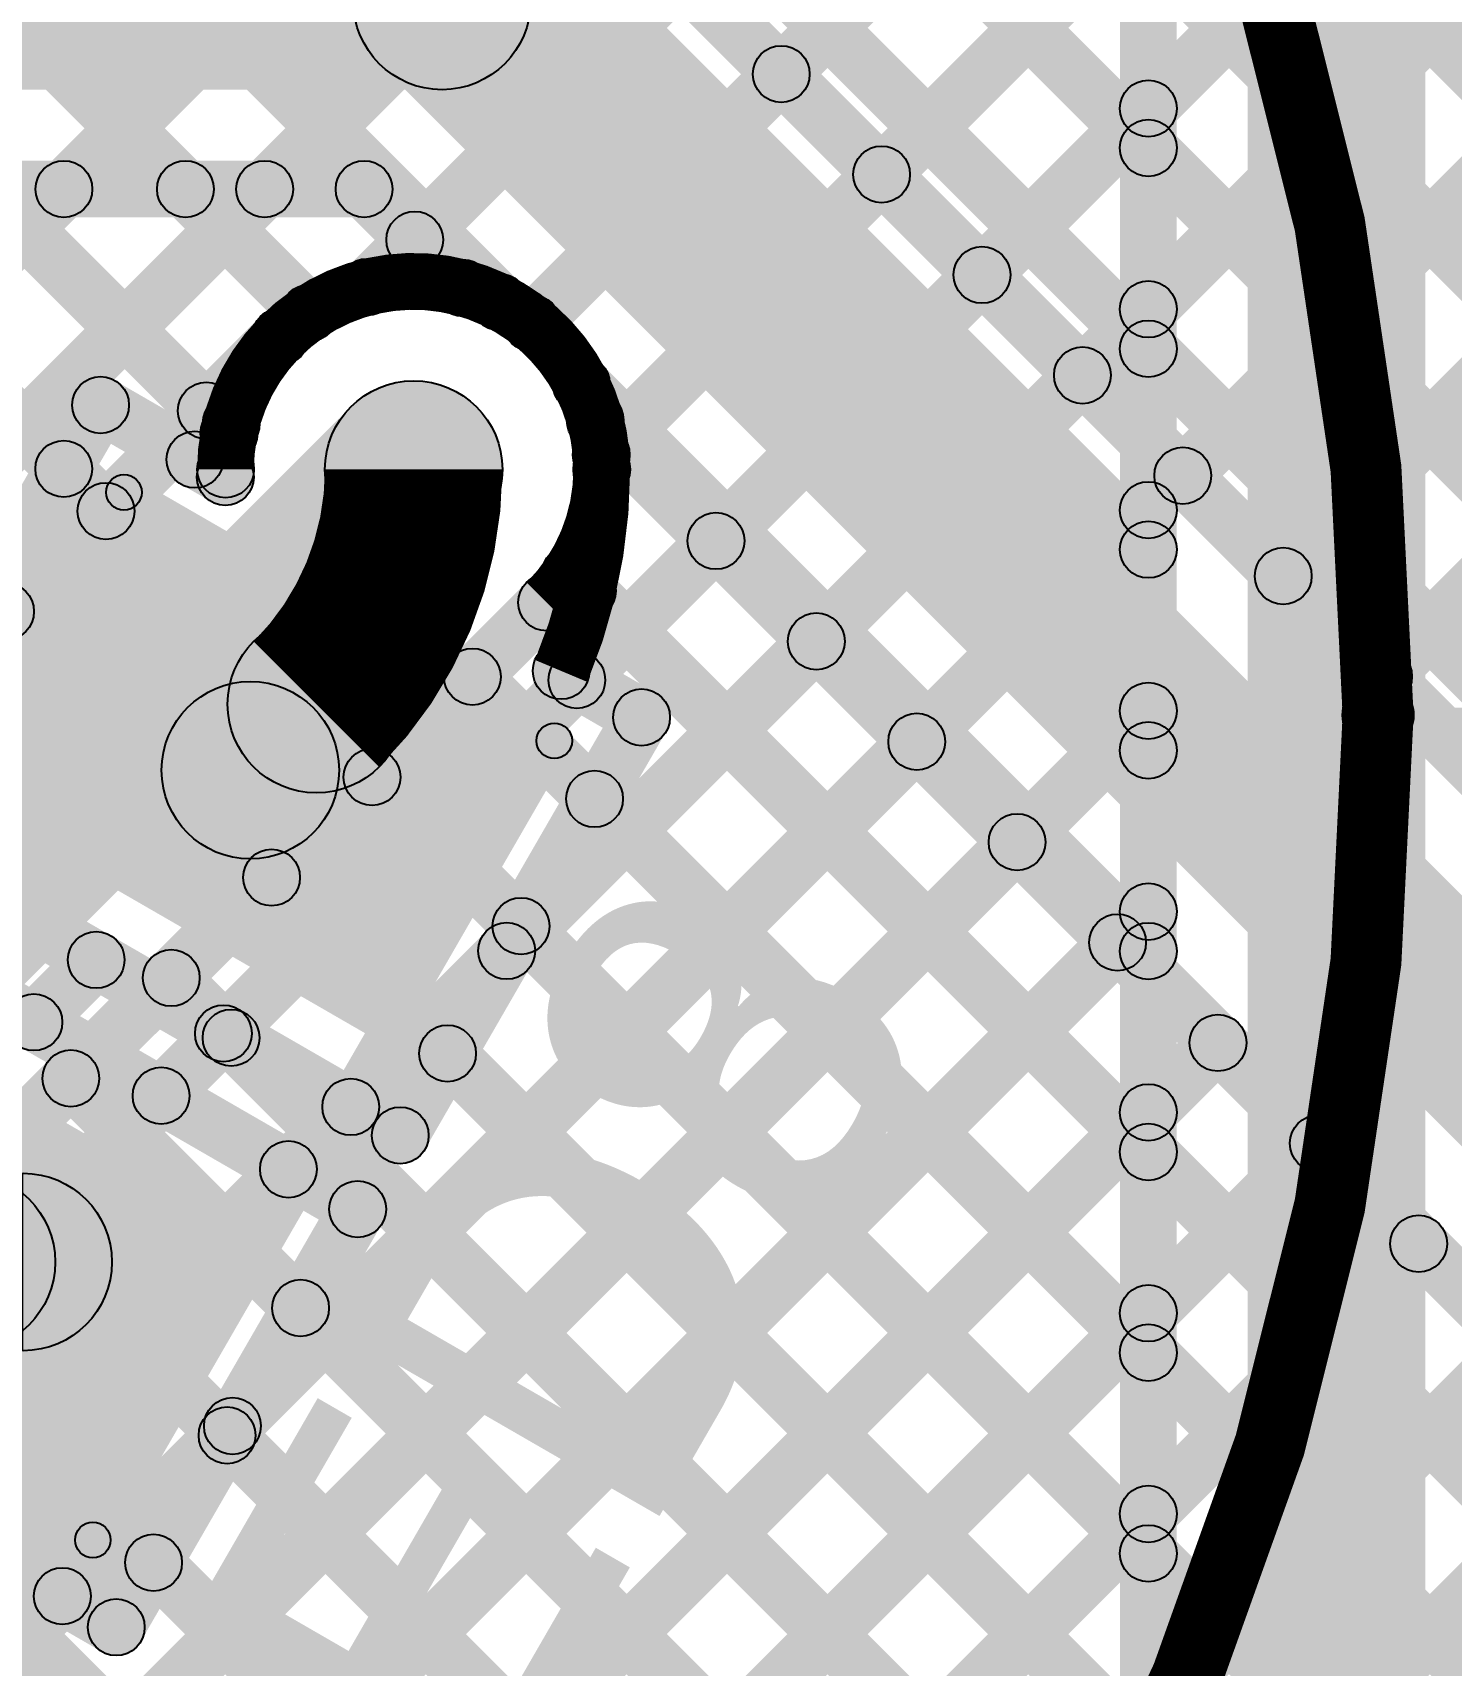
# Model space of a CAD drawing. Header units: millimetres. Extents: x 0 to 5.55, y 0 to 1.02.
# Drawn here: x 1.4253 to 1.6252, y 0.3505 to 0.5805 of the extents above; entities that cross this region are included whole.
import ezdxf

# ---------------------------------------------------------------- set-up
doc = ezdxf.new("R2010")
doc.units = ezdxf.units.MM
doc.header["$MEASUREMENT"] = 0
for name, color, linetype in [('BottomLayer', 5, 'Continuous'), ('BottomOverlay', 54, 'Continuous'), ('TopLayer', 1, 'Continuous'), ('TopOverlay', 2, 'Continuous'), ('TopPaste', 8, 'Continuous'), ('TopSolder', 216, 'Continuous'), ('ViaHoleLayer', 16, 'Continuous')]:
    doc.layers.add(name, color=color, linetype=linetype)

# ---------------------------------------------------------------- blocks, each defined once
blk = doc.blocks.new('LED_0805_35')
at = {"layer": 'TopLayer'}
for points in [[(-0.05999, 0.03001), (-0.01999, 0.03001), (-0.01999, -0.02999), (-0.05999, -0.02999)], [(0.02001, 0.03001), (0.06001, 0.03001), (0.06001, -0.02999), (0.02001, -0.02999)]]:
    blk.add_hatch(color=1, dxfattribs=at).paths.add_polyline_path(points)
at = {"layer": 'TopOverlay'}
h = blk.add_hatch(color=2, dxfattribs=at)
edge = h.paths.add_edge_path()
edge.add_arc((-0.06499, 0.03501), 0.0025, 0, 360)
h = blk.add_hatch(color=2, dxfattribs=at)
edge = h.paths.add_edge_path()
edge.add_arc((-0.06499, 0.03501), 0.0025, 0, 360)
for points in [[(0.06501, 0.03751), (0.06501, 0.03251), (-0.06499, 0.03251), (-0.06499, 0.03751)], [(0.09601, 0.03701), (0.06401, 0.03701), (0.06401, -0.03699), (0.09601, -0.03699)], [(-0.06249, -0.03499), (-0.06749, -0.03499), (-0.06749, 0.03501), (-0.06249, 0.03501)], [(0.06751, -0.03499), (0.06251, -0.03499), (0.06251, 0.03501), (0.06751, 0.03501)], [(0.06501, -0.03249), (0.06501, -0.03749), (-0.06499, -0.03749), (-0.06499, -0.03249)]]:
    blk.add_hatch(color=2, dxfattribs=at).paths.add_polyline_path(points)
h = blk.add_hatch(color=2, dxfattribs=at)
edge = h.paths.add_edge_path()
edge.add_arc((0.06501, 0.03501), 0.0025, 0, 360)
h = blk.add_hatch(color=2, dxfattribs=at)
edge = h.paths.add_edge_path()
edge.add_arc((0.06501, 0.03501), 0.0025, 0, 360)
h = blk.add_hatch(color=2, dxfattribs=at)
edge = h.paths.add_edge_path()
edge.add_arc((-0.06499, -0.03499), 0.0025, 0, 360)
h = blk.add_hatch(color=2, dxfattribs=at)
edge = h.paths.add_edge_path()
edge.add_arc((-0.06499, -0.03499), 0.0025, 0, 360)
h = blk.add_hatch(color=2, dxfattribs=at)
edge = h.paths.add_edge_path()
edge.add_arc((0.06501, -0.03499), 0.0025, 0, 360)
h = blk.add_hatch(color=2, dxfattribs=at)
edge = h.paths.add_edge_path()
edge.add_arc((0.06501, -0.03499), 0.0025, 0, 360)
at = {"layer": 'TopPaste'}
for points in [[(-0.05999, 0.03001), (-0.01999, 0.03001), (-0.01999, -0.02999), (-0.05999, -0.02999)], [(0.02001, 0.03001), (0.06001, 0.03001), (0.06001, -0.02999), (0.02001, -0.02999)]]:
    blk.add_hatch(color=8, dxfattribs=at).paths.add_polyline_path(points)
at = {"layer": 'TopSolder'}
for points in [[(-0.06399, 0.03401), (-0.01599, 0.03401), (-0.01599, -0.03399), (-0.06399, -0.03399)], [(0.01601, 0.03401), (0.06401, 0.03401), (0.06401, -0.03399), (0.01601, -0.03399)]]:
    blk.add_hatch(color=216, dxfattribs=at).paths.add_polyline_path(points)
at = {"layer": 'TopOverlay'}
for centre in [(-0.06499, 0.03501), (-0.06499, 0.03501), (0.06501, 0.03501), (0.06501, 0.03501), (-0.06499, -0.03499), (-0.06499, -0.03499), (0.06501, -0.03499), (0.06501, -0.03499)]:
    blk.add_circle(centre, 0.0025, dxfattribs=at)

msp = doc.modelspace()

# ---------------------------------------------------------------- hatches: boundary and pattern name
at = {"layer": 'BottomLayer'}
for points in [[(1.15527, 0.30667), (1.14962, 0.31233), (1.57226, 0.73497), (1.57791, 0.72931)], [(1.18356, 0.30667), (1.1779, 0.31233), (1.60054, 0.73497), (1.6062, 0.72931)], [(1.27039, 0.72931), (1.27605, 0.73497), (1.46714, 0.54388), (1.46148, 0.53823)], [(1.29868, 0.72931), (1.30434, 0.73497), (1.49387, 0.54543), (1.48821, 0.53978)], [(1.32696, 0.72931), (1.33262, 0.73497), (1.58533, 0.48226), (1.57967, 0.4766)], [(1.35525, 0.72931), (1.3609, 0.73497), (1.58533, 0.51055), (1.57967, 0.50489)], [(1.38353, 0.72931), (1.38919, 0.73497), (1.58533, 0.53883), (1.57967, 0.53317)], [(1.41182, 0.72931), (1.41747, 0.73497), (1.58533, 0.56711), (1.57967, 0.56146)], [(1.5865, 0.29), (1.5785, 0.29), (1.5785, 0.695), (1.5865, 0.695)], [(1.6215, 0.29), (1.5965, 0.29), (1.5965, 0.695), (1.6215, 0.695)], [(1.21184, 0.30667), (1.20618, 0.31233), (1.57967, 0.68582), (1.58533, 0.68016)], [(1.47531, 0.54186), (1.46966, 0.54751), (1.57967, 0.65753), (1.58533, 0.65187)], [(1.4985, 0.53677), (1.49285, 0.54242), (1.57967, 0.62925), (1.58533, 0.62359)], [(1.50825, 0.51823), (1.50259, 0.52388), (1.57967, 0.60096), (1.58533, 0.59531)], [(1.4011, 0.57032), (1.40676, 0.57598), (1.45263, 0.53011), (1.44697, 0.52445)], [(1.23598, 0.21767), (1.23032, 0.22333), (1.57967, 0.57268), (1.58533, 0.56702)], [(1.38567, 0.55747), (1.39132, 0.56313), (1.43849, 0.51596), (1.43283, 0.51031)], [(1.26426, 0.21767), (1.25861, 0.22333), (1.57967, 0.54439), (1.58533, 0.53874)], [(1.23485, 0.30667), (1.22919, 0.31233), (1.45743, 0.54057), (1.46309, 0.53491)], [(1.49978, 0.52821), (1.50543, 0.53387), (1.58533, 0.45398), (1.57967, 0.44832)], [(1.25184, 0.27416), (1.23416, 0.29184), (1.47016, 0.52784), (1.48784, 0.51016)], [(1.29255, 0.21767), (1.28689, 0.22333), (1.57967, 0.51611), (1.58533, 0.51045)], [(1.49823, 0.50148), (1.50388, 0.50714), (1.58533, 0.42569), (1.57967, 0.42004)], [(1.2646, 0.26147), (1.25894, 0.26712), (1.49491, 0.50309), (1.50057, 0.49743)], [(1.48445, 0.48697), (1.49011, 0.49263), (1.58533, 0.39741), (1.57967, 0.39175)], [(1.32083, 0.21767), (1.31517, 0.22333), (1.57967, 0.48783), (1.58533, 0.48217)], [(1.47031, 0.47283), (1.47596, 0.47849), (1.58533, 0.36912), (1.57967, 0.36347)], [(1.45617, 0.45869), (1.46182, 0.46435), (1.58533, 0.34084), (1.57967, 0.33518)], [(1.34912, 0.21767), (1.34346, 0.22333), (1.57967, 0.45954), (1.58533, 0.45388)], [(1.44202, 0.44455), (1.44768, 0.4502), (1.58533, 0.31256), (1.57967, 0.3069)], [(1.42788, 0.4304), (1.43354, 0.43606), (1.58768, 0.28192), (1.58202, 0.27627)], [(1.3774, 0.21767), (1.37174, 0.22333), (1.57967, 0.43126), (1.58533, 0.4256)], [(1.41374, 0.41626), (1.4194, 0.42192), (1.61799, 0.22333), (1.61233, 0.21767)], [(1.3996, 0.40212), (1.40525, 0.40778), (1.5897, 0.22333), (1.58405, 0.21767)], [(1.40568, 0.21767), (1.40003, 0.22333), (1.57967, 0.40297), (1.58533, 0.39732)], [(1.38545, 0.38798), (1.39111, 0.39364), (1.56142, 0.22333), (1.55576, 0.21767)], [(1.43397, 0.21767), (1.42831, 0.22333), (1.57967, 0.37469), (1.58533, 0.36903)]]:
    msp.add_hatch(color=5, dxfattribs=at).paths.add_polyline_path(points)
h = msp.add_hatch(color=5, dxfattribs=at)
edge = h.paths.add_edge_path()
edge.add_arc((1.5825, 0.56985), 0.004, 0, 360)
h = msp.add_hatch(color=5, dxfattribs=at)
edge = h.paths.add_edge_path()
edge.add_arc((1.5825, 0.56429), 0.004, 0, 360)
h = msp.add_hatch(color=5, dxfattribs=at)
edge = h.paths.add_edge_path()
edge.add_arc((1.47248, 0.54469), 0.004, 0, 360)
h = msp.add_hatch(color=5, dxfattribs=at)
edge = h.paths.add_edge_path()
edge.add_arc((1.49104, 0.54261), 0.004, 0, 360)
h = msp.add_hatch(color=5, dxfattribs=at)
edge = h.paths.add_edge_path()
edge.add_arc((1.5825, 0.54157), 0.004, 0, 360)
h = msp.add_hatch(color=5, dxfattribs=at)
edge = h.paths.add_edge_path()
edge.add_arc((1.46431, 0.54106), 0.004, 0, 360)
h = msp.add_hatch(color=5, dxfattribs=at)
edge = h.paths.add_edge_path()
edge.add_arc((1.49568, 0.53959), 0.004, 0, 360)
h = msp.add_hatch(color=5, dxfattribs=at)
edge = h.paths.add_edge_path()
edge.add_arc((1.46026, 0.53774), 0.004, 0, 360)
h = msp.add_hatch(color=5, dxfattribs=at)
edge = h.paths.add_edge_path()
edge.add_arc((1.46026, 0.53774), 0.004, 0, 360)
h = msp.add_hatch(color=5, dxfattribs=at)
edge = h.paths.add_edge_path()
edge.add_arc((1.5825, 0.536), 0.004, 0, 360)
h = msp.add_hatch(color=5, dxfattribs=at)
edge = h.paths.add_edge_path()
edge.add_arc((1.50261, 0.53104), 0.004, 0, 360)
h = msp.add_hatch(color=5, dxfattribs=at)
edge = h.paths.add_edge_path()
edge.add_arc((1.479, 0.519), 0.0125, 0, 360)
h = msp.add_hatch(color=5, dxfattribs=at)
edge = h.paths.add_edge_path()
edge.add_arc((1.4498, 0.52728), 0.004, 0, 360)
h = msp.add_hatch(color=5, dxfattribs=at)
edge = h.paths.add_edge_path()
edge.add_arc((1.479, 0.519), 0.01181, 0, 360)
h = msp.add_hatch(color=5, dxfattribs=at)
edge = h.paths.add_edge_path()
edge.add_arc((1.50542, 0.52105), 0.004, 0, 360)
h = msp.add_hatch(color=5, dxfattribs=at)
edge = h.paths.add_edge_path()
edge.add_arc((1.5055, 0.519), 0.004, 0, 360)
h = msp.add_hatch(color=5, dxfattribs=at)
edge = h.paths.add_edge_path()
edge.add_arc((1.5055, 0.519), 0.004, 0, 360)
h = msp.add_hatch(color=5, dxfattribs=at)
edge = h.paths.add_edge_path()
edge.add_arc((1.43566, 0.51314), 0.004, 0, 360)
h = msp.add_hatch(color=5, dxfattribs=at)
edge = h.paths.add_edge_path()
edge.add_arc((1.5825, 0.51328), 0.004, 0, 360)
h = msp.add_hatch(color=5, dxfattribs=at)
edge = h.paths.add_edge_path()
edge.add_arc((1.5825, 0.50772), 0.004, 0, 360)
h = msp.add_hatch(color=5, dxfattribs=at)
edge = h.paths.add_edge_path()
edge.add_arc((1.50106, 0.50431), 0.004, 0, 360)
h = msp.add_hatch(color=5, dxfattribs=at)
edge = h.paths.add_edge_path()
edge.add_arc((1.49774, 0.50026), 0.004, 0, 360)
h = msp.add_hatch(color=5, dxfattribs=at)
edge = h.paths.add_edge_path()
edge.add_arc((1.49774, 0.50026), 0.004, 0, 360)
h = msp.add_hatch(color=5, dxfattribs=at)
edge = h.paths.add_edge_path()
edge.add_arc((1.42152, 0.49899), 0.004, 0, 360)
h = msp.add_hatch(color=5, dxfattribs=at)
edge = h.paths.add_edge_path()
edge.add_arc((1.48728, 0.4898), 0.004, 0, 360)
h = msp.add_hatch(color=5, dxfattribs=at)
edge = h.paths.add_edge_path()
edge.add_arc((1.5825, 0.485), 0.004, 0, 360)
h = msp.add_hatch(color=5, dxfattribs=at)
edge = h.paths.add_edge_path()
edge.add_arc((1.5825, 0.47943), 0.004, 0, 360)
h = msp.add_hatch(color=5, dxfattribs=at)
edge = h.paths.add_edge_path()
edge.add_arc((1.47314, 0.47566), 0.004, 0, 360)
h = msp.add_hatch(color=5, dxfattribs=at)
edge = h.paths.add_edge_path()
edge.add_arc((1.45899, 0.46152), 0.004, 0, 360)
h = msp.add_hatch(color=5, dxfattribs=at)
edge = h.paths.add_edge_path()
edge.add_arc((1.5825, 0.45671), 0.004, 0, 360)
h = msp.add_hatch(color=5, dxfattribs=at)
edge = h.paths.add_edge_path()
edge.add_arc((1.5825, 0.45115), 0.004, 0, 360)
h = msp.add_hatch(color=5, dxfattribs=at)
edge = h.paths.add_edge_path()
edge.add_arc((1.44485, 0.44738), 0.004, 0, 360)
h = msp.add_hatch(color=5, dxfattribs=at)
edge = h.paths.add_edge_path()
edge.add_arc((1.43071, 0.43323), 0.004, 0, 360)
h = msp.add_hatch(color=5, dxfattribs=at)
edge = h.paths.add_edge_path()
edge.add_arc((1.5825, 0.42843), 0.004, 0, 360)
h = msp.add_hatch(color=5, dxfattribs=at)
edge = h.paths.add_edge_path()
edge.add_arc((1.5825, 0.42286), 0.004, 0, 360)
h = msp.add_hatch(color=5, dxfattribs=at)
edge = h.paths.add_edge_path()
edge.add_arc((1.5825, 0.40014), 0.004, 0, 360)
h = msp.add_hatch(color=5, dxfattribs=at)
edge = h.paths.add_edge_path()
edge.add_arc((1.5825, 0.39458), 0.004, 0, 360)
h = msp.add_hatch(color=5, dxfattribs=at)
edge = h.paths.add_edge_path()
edge.add_arc((1.5825, 0.37186), 0.004, 0, 360)
h = msp.add_hatch(color=5, dxfattribs=at)
edge = h.paths.add_edge_path()
edge.add_arc((1.5825, 0.3663), 0.004, 0, 360)
at = {"layer": 'TopLayer'}
for points in [[(1.36774, 0.80167), (1.3734, 0.80733), (1.8174, 0.36333), (1.81174, 0.35767)], [(1.39603, 0.80167), (1.40168, 0.80733), (1.84568, 0.36333), (1.84003, 0.35767)], [(1.53361, 0.57187), (1.52795, 0.57753), (1.75775, 0.80733), (1.76341, 0.80167)], [(1.54775, 0.55773), (1.54209, 0.56338), (1.78604, 0.80733), (1.79169, 0.80167)], [(1.56189, 0.54358), (1.55624, 0.54924), (1.81432, 0.80733), (1.81998, 0.80167)], [(1.57603, 0.52944), (1.57038, 0.5351), (1.84261, 0.80733), (1.84826, 0.80167)], [(1.59018, 0.5153), (1.58452, 0.52096), (1.87089, 0.80733), (1.87655, 0.80167)], [(1.60432, 0.50116), (1.59866, 0.50682), (1.89917, 0.80733), (1.90483, 0.80167)], [(1.3498, 0.79133), (1.35546, 0.79698), (1.78911, 0.36333), (1.78346, 0.35767)], [(1.33566, 0.77718), (1.34132, 0.78284), (1.76083, 0.36333), (1.75517, 0.35767)], [(1.61846, 0.48702), (1.6128, 0.49267), (1.73205, 0.61192), (1.7377, 0.60626)], [(1.49894, 0.60088), (1.5046, 0.60653), (1.74781, 0.36333), (1.74215, 0.35767)], [(1.381, 0.5725), (1.381, 0.5975), (1.483, 0.5975), (1.483, 0.5725)], [(1.47416, 0.57616), (1.49184, 0.59384), (1.74284, 0.34284), (1.72516, 0.32516)], [(1.35818, 0.4813), (1.35252, 0.48695), (1.4269, 0.56133), (1.43256, 0.55567)], [(1.37232, 0.46715), (1.36667, 0.47281), (1.45518, 0.56133), (1.46084, 0.55567)], [(1.381, 0.5545), (1.381, 0.5625), (1.47202, 0.5625), (1.47202, 0.5545)], [(1.38747, 0.55567), (1.39312, 0.56133), (1.43254, 0.52192), (1.42688, 0.51626)], [(1.41575, 0.55567), (1.42141, 0.56133), (1.45582, 0.52692), (1.45016, 0.52126)], [(1.44404, 0.55567), (1.44969, 0.56133), (1.46714, 0.54388), (1.46148, 0.53823)], [(1.46919, 0.55567), (1.47485, 0.56133), (1.48878, 0.5474), (1.48312, 0.54174)], [(1.47531, 0.54186), (1.46966, 0.54751), (1.47633, 0.55419), (1.48199, 0.54853)], [(1.4329, 0.52461), (1.4369, 0.53154), (1.45447, 0.52139), (1.45047, 0.51447)], [(1.40436, 0.46719), (1.39743, 0.47119), (1.43143, 0.53008), (1.43836, 0.52608)], [(1.45102, 0.51757), (1.44537, 0.52323), (1.45049, 0.52834), (1.45614, 0.52269)], [(1.50174, 0.52312), (1.5074, 0.52878), (1.71806, 0.31812), (1.7124, 0.31247)], [(1.50482, 0.48651), (1.49916, 0.49217), (1.51876, 0.51176), (1.52442, 0.50611)], [(1.50065, 0.49906), (1.5063, 0.50472), (1.69869, 0.31233), (1.69304, 0.30667)], [(1.49494, 0.44835), (1.48929, 0.45401), (1.5329, 0.49762), (1.53856, 0.49197)], [(1.46484, 0.46779), (1.44716, 0.48547), (1.45646, 0.49477), (1.47414, 0.47709)], [(1.49778, 0.48715), (1.50178, 0.49408), (1.51311, 0.48754), (1.50911, 0.48061)], [(1.48057, 0.42319), (1.47364, 0.42719), (1.50764, 0.48608), (1.51457, 0.48208)], [(1.45631, 0.38143), (1.45065, 0.38709), (1.54704, 0.48348), (1.5527, 0.47782)], [(1.50165, 0.46977), (1.50731, 0.47543), (1.67041, 0.31233), (1.66475, 0.30667)], [(1.3989, 0.46572), (1.4029, 0.47265), (1.47911, 0.42865), (1.47511, 0.42172)], [(1.40983, 0.30667), (1.40417, 0.31233), (1.56118, 0.46934), (1.56684, 0.46368)], [(1.3929, 0.45533), (1.3969, 0.46226), (1.47311, 0.41826), (1.46911, 0.41133)], [(1.4913, 0.45184), (1.49696, 0.4575), (1.64212, 0.31233), (1.63647, 0.30667)], [(1.43812, 0.30667), (1.43246, 0.31233), (1.57533, 0.4552), (1.58098, 0.44954)], [(1.42832, 0.4383), (1.42267, 0.44396), (1.43145, 0.45274), (1.43711, 0.44709)], [(1.44626, 0.42795), (1.4406, 0.4336), (1.44938, 0.44239), (1.45504, 0.43673)], [(1.45046, 0.43611), (1.45612, 0.44177), (1.58556, 0.31233), (1.5799, 0.30667)], [(1.4664, 0.30667), (1.46074, 0.31233), (1.58947, 0.44105), (1.59513, 0.4354)], [(1.48095, 0.43391), (1.4866, 0.43956), (1.61384, 0.31233), (1.60818, 0.30667)], [(1.46419, 0.4176), (1.45853, 0.42325), (1.46731, 0.43204), (1.47297, 0.42638)], [(1.49468, 0.30667), (1.48903, 0.31233), (1.60361, 0.42691), (1.60927, 0.42126)], [(1.44057, 0.35391), (1.43364, 0.35791), (1.46764, 0.4168), (1.47457, 0.4128)], [(1.52297, 0.30667), (1.51731, 0.31233), (1.61775, 0.41277), (1.62341, 0.40711)], [(1.3589, 0.39644), (1.3629, 0.40337), (1.43911, 0.35937), (1.43511, 0.35244)], [(1.46024, 0.39804), (1.4659, 0.4037), (1.55727, 0.31233), (1.55161, 0.30667)], [(1.55125, 0.30667), (1.5456, 0.31233), (1.6319, 0.39863), (1.63755, 0.39297)], [(1.44989, 0.38011), (1.45555, 0.38577), (1.52899, 0.31233), (1.52333, 0.30667)], [(1.57954, 0.30667), (1.57388, 0.31233), (1.64604, 0.38449), (1.65169, 0.37883)], [(1.40134, 0.3721), (1.40699, 0.37775), (1.47242, 0.31233), (1.46676, 0.30667)], [(1.43954, 0.36218), (1.44519, 0.36784), (1.5007, 0.31233), (1.49505, 0.30667)], [(1.38155, 0.30667), (1.37589, 0.31233), (1.42668, 0.36312), (1.43234, 0.35746)]]:
    msp.add_hatch(color=1, dxfattribs=at).paths.add_polyline_path(points)
h = msp.add_hatch(color=1, dxfattribs=at)
edge = h.paths.add_edge_path()
edge.add_arc((1.483, 0.585), 0.0125, 0, 360)
h = msp.add_hatch(color=1, dxfattribs=at)
edge = h.paths.add_edge_path()
edge.add_arc((1.483, 0.585), 0.0125, 0, 360)
h = msp.add_hatch(color=1, dxfattribs=at)
edge = h.paths.add_edge_path()
edge.add_arc((1.53078, 0.5747), 0.004, 0, 360)
h = msp.add_hatch(color=1, dxfattribs=at)
edge = h.paths.add_edge_path()
edge.add_arc((1.54492, 0.56056), 0.004, 0, 360)
h = msp.add_hatch(color=1, dxfattribs=at)
edge = h.paths.add_edge_path()
edge.add_arc((1.42973, 0.5585), 0.004, 0, 360)
h = msp.add_hatch(color=1, dxfattribs=at)
edge = h.paths.add_edge_path()
edge.add_arc((1.44686, 0.5585), 0.004, 0, 360)
h = msp.add_hatch(color=1, dxfattribs=at)
edge = h.paths.add_edge_path()
edge.add_arc((1.45801, 0.5585), 0.004, 0, 360)
h = msp.add_hatch(color=1, dxfattribs=at)
edge = h.paths.add_edge_path()
edge.add_arc((1.47202, 0.5585), 0.004, 0, 360)
h = msp.add_hatch(color=1, dxfattribs=at)
edge = h.paths.add_edge_path()
edge.add_arc((1.47202, 0.5585), 0.004, 0, 360)
h = msp.add_hatch(color=1, dxfattribs=at)
edge = h.paths.add_edge_path()
edge.add_arc((1.47916, 0.55136), 0.004, 0, 360)
h = msp.add_hatch(color=1, dxfattribs=at)
edge = h.paths.add_edge_path()
edge.add_arc((1.55906, 0.54641), 0.004, 0, 360)
h = msp.add_hatch(color=1, dxfattribs=at)
edge = h.paths.add_edge_path()
edge.add_arc((1.47248, 0.54469), 0.004, 0, 360)
h = msp.add_hatch(color=1, dxfattribs=at)
edge = h.paths.add_edge_path()
edge.add_arc((1.48595, 0.54457), 0.004, 0, 360)
h = msp.add_hatch(color=1, dxfattribs=at)
edge = h.paths.add_edge_path()
edge.add_arc((1.48595, 0.54457), 0.004, 0, 360)
h = msp.add_hatch(color=1, dxfattribs=at)
edge = h.paths.add_edge_path()
edge.add_arc((1.46431, 0.54106), 0.004, 0, 360)
h = msp.add_hatch(color=1, dxfattribs=at)
edge = h.paths.add_edge_path()
edge.add_arc((1.57321, 0.53227), 0.004, 0, 360)
h = msp.add_hatch(color=1, dxfattribs=at)
edge = h.paths.add_edge_path()
edge.add_arc((1.4349, 0.52808), 0.004, 0, 360)
h = msp.add_hatch(color=1, dxfattribs=at)
edge = h.paths.add_edge_path()
edge.add_arc((1.4349, 0.52808), 0.004, 0, 360)
h = msp.add_hatch(color=1, dxfattribs=at)
edge = h.paths.add_edge_path()
edge.add_arc((1.479, 0.519), 0.0125, 0, 360)
h = msp.add_hatch(color=1, dxfattribs=at)
edge = h.paths.add_edge_path()
edge.add_arc((1.45331, 0.52552), 0.004, 0, 360)
h = msp.add_hatch(color=1, dxfattribs=at)
edge = h.paths.add_edge_path()
edge.add_arc((1.479, 0.519), 0.01181, 0, 360)
h = msp.add_hatch(color=1, dxfattribs=at)
edge = h.paths.add_edge_path()
edge.add_arc((1.50457, 0.52595), 0.004, 0, 360)
h = msp.add_hatch(color=1, dxfattribs=at)
edge = h.paths.add_edge_path()
edge.add_arc((1.50457, 0.52595), 0.004, 0, 360)
h = msp.add_hatch(color=1, dxfattribs=at)
edge = h.paths.add_edge_path()
edge.add_arc((1.45299, 0.52409), 0.004, 0, 360)
h = msp.add_hatch(color=1, dxfattribs=at)
edge = h.paths.add_edge_path()
edge.add_arc((1.4482, 0.5204), 0.004, 0, 360)
h = msp.add_hatch(color=1, dxfattribs=at)
edge = h.paths.add_edge_path()
edge.add_arc((1.42971, 0.51909), 0.004, 0, 360)
h = msp.add_hatch(color=1, dxfattribs=at)
edge = h.paths.add_edge_path()
edge.add_arc((1.4525, 0.519), 0.004, 0, 360)
h = msp.add_hatch(color=1, dxfattribs=at)
edge = h.paths.add_edge_path()
edge.add_arc((1.5055, 0.519), 0.004, 0, 360)
h = msp.add_hatch(color=1, dxfattribs=at)
edge = h.paths.add_edge_path()
edge.add_arc((1.5055, 0.519), 0.004, 0, 360)
h = msp.add_hatch(color=1, dxfattribs=at)
edge = h.paths.add_edge_path()
edge.add_arc((1.58735, 0.51813), 0.004, 0, 360)
h = msp.add_hatch(color=1, dxfattribs=at)
edge = h.paths.add_edge_path()
edge.add_arc((1.45247, 0.51793), 0.004, 0, 360)
h = msp.add_hatch(color=1, dxfattribs=at)
edge = h.paths.add_edge_path()
edge.add_arc((1.52159, 0.50894), 0.004, 0, 360)
h = msp.add_hatch(color=1, dxfattribs=at)
edge = h.paths.add_edge_path()
edge.add_arc((1.60149, 0.50399), 0.004, 0, 360)
h = msp.add_hatch(color=1, dxfattribs=at)
edge = h.paths.add_edge_path()
edge.add_arc((1.50347, 0.50189), 0.004, 0, 360)
h = msp.add_hatch(color=1, dxfattribs=at)
edge = h.paths.add_edge_path()
edge.add_arc((1.4653, 0.48593), 0.0125, 0, 360)
h = msp.add_hatch(color=1, dxfattribs=at)
edge = h.paths.add_edge_path()
edge.add_arc((1.4653, 0.48593), 0.0125, 0, 360)
h = msp.add_hatch(color=1, dxfattribs=at)
edge = h.paths.add_edge_path()
edge.add_arc((1.53573, 0.49479), 0.004, 0, 360)
h = msp.add_hatch(color=1, dxfattribs=at)
edge = h.paths.add_edge_path()
edge.add_arc((1.49978, 0.49062), 0.004, 0, 360)
h = msp.add_hatch(color=1, dxfattribs=at)
edge = h.paths.add_edge_path()
edge.add_arc((1.49978, 0.49062), 0.004, 0, 360)
h = msp.add_hatch(color=1, dxfattribs=at)
edge = h.paths.add_edge_path()
edge.add_arc((1.50199, 0.48934), 0.004, 0, 360)
h = msp.add_hatch(color=1, dxfattribs=at)
edge = h.paths.add_edge_path()
edge.add_arc((1.61563, 0.48984), 0.004, 0, 360)
h = msp.add_hatch(color=1, dxfattribs=at)
edge = h.paths.add_edge_path()
edge.add_arc((1.456, 0.47663), 0.0125, 0, 360)
h = msp.add_hatch(color=1, dxfattribs=at)
edge = h.paths.add_edge_path()
edge.add_arc((1.51111, 0.48408), 0.004, 0, 360)
h = msp.add_hatch(color=1, dxfattribs=at)
edge = h.paths.add_edge_path()
edge.add_arc((1.51111, 0.48408), 0.004, 0, 360)
h = msp.add_hatch(color=1, dxfattribs=at)
edge = h.paths.add_edge_path()
edge.add_arc((1.54987, 0.48065), 0.004, 0, 360)
h = msp.add_hatch(color=1, dxfattribs=at)
edge = h.paths.add_edge_path()
edge.add_arc((1.50448, 0.4726), 0.004, 0, 360)
h = msp.add_hatch(color=1, dxfattribs=at)
edge = h.paths.add_edge_path()
edge.add_arc((1.56401, 0.46651), 0.004, 0, 360)
h = msp.add_hatch(color=1, dxfattribs=at)
edge = h.paths.add_edge_path()
edge.add_arc((1.49413, 0.45467), 0.004, 0, 360)
h = msp.add_hatch(color=1, dxfattribs=at)
edge = h.paths.add_edge_path()
edge.add_arc((1.57816, 0.45237), 0.004, 0, 360)
h = msp.add_hatch(color=1, dxfattribs=at)
edge = h.paths.add_edge_path()
edge.add_arc((1.43428, 0.44991), 0.004, 0, 360)
h = msp.add_hatch(color=1, dxfattribs=at)
edge = h.paths.add_edge_path()
edge.add_arc((1.49211, 0.45118), 0.004, 0, 360)
h = msp.add_hatch(color=1, dxfattribs=at)
edge = h.paths.add_edge_path()
edge.add_arc((1.4255, 0.44113), 0.004, 0, 360)
h = msp.add_hatch(color=1, dxfattribs=at)
edge = h.paths.add_edge_path()
edge.add_arc((1.45221, 0.43956), 0.004, 0, 360)
h = msp.add_hatch(color=1, dxfattribs=at)
edge = h.paths.add_edge_path()
edge.add_arc((1.45329, 0.43894), 0.004, 0, 360)
h = msp.add_hatch(color=1, dxfattribs=at)
edge = h.paths.add_edge_path()
edge.add_arc((1.5923, 0.43823), 0.004, 0, 360)
h = msp.add_hatch(color=1, dxfattribs=at)
edge = h.paths.add_edge_path()
edge.add_arc((1.48378, 0.43674), 0.004, 0, 360)
h = msp.add_hatch(color=1, dxfattribs=at)
edge = h.paths.add_edge_path()
edge.add_arc((1.44343, 0.43078), 0.004, 0, 360)
h = msp.add_hatch(color=1, dxfattribs=at)
edge = h.paths.add_edge_path()
edge.add_arc((1.47014, 0.42921), 0.004, 0, 360)
h = msp.add_hatch(color=1, dxfattribs=at)
edge = h.paths.add_edge_path()
edge.add_arc((1.47711, 0.42519), 0.004, 0, 360)
h = msp.add_hatch(color=1, dxfattribs=at)
edge = h.paths.add_edge_path()
edge.add_arc((1.47711, 0.42519), 0.004, 0, 360)
h = msp.add_hatch(color=1, dxfattribs=at)
edge = h.paths.add_edge_path()
edge.add_arc((1.60644, 0.42408), 0.004, 0, 360)
h = msp.add_hatch(color=1, dxfattribs=at)
edge = h.paths.add_edge_path()
edge.add_arc((1.46136, 0.42042), 0.004, 0, 360)
h = msp.add_hatch(color=1, dxfattribs=at)
edge = h.paths.add_edge_path()
edge.add_arc((1.416, 0.40735), 0.0125, 0, 360)
h = msp.add_hatch(color=1, dxfattribs=at)
edge = h.paths.add_edge_path()
edge.add_arc((1.424, 0.40735), 0.0125, 0, 360)
h = msp.add_hatch(color=1, dxfattribs=at)
edge = h.paths.add_edge_path()
edge.add_arc((1.47111, 0.4148), 0.004, 0, 360)
h = msp.add_hatch(color=1, dxfattribs=at)
edge = h.paths.add_edge_path()
edge.add_arc((1.47111, 0.4148), 0.004, 0, 360)
h = msp.add_hatch(color=1, dxfattribs=at)
edge = h.paths.add_edge_path()
edge.add_arc((1.62058, 0.40994), 0.004, 0, 360)
h = msp.add_hatch(color=1, dxfattribs=at)
edge = h.paths.add_edge_path()
edge.add_arc((1.46307, 0.40087), 0.004, 0, 360)
h = msp.add_hatch(color=1, dxfattribs=at)
edge = h.paths.add_edge_path()
edge.add_arc((1.45272, 0.38294), 0.004, 0, 360)
h = msp.add_hatch(color=1, dxfattribs=at)
edge = h.paths.add_edge_path()
edge.add_arc((1.45348, 0.38426), 0.004, 0, 360)
h = msp.add_hatch(color=1, dxfattribs=at)
edge = h.paths.add_edge_path()
edge.add_arc((1.44236, 0.36501), 0.004, 0, 360)
h = msp.add_hatch(color=1, dxfattribs=at)
edge = h.paths.add_edge_path()
edge.add_arc((1.42951, 0.36029), 0.004, 0, 360)
h = msp.add_hatch(color=1, dxfattribs=at)
edge = h.paths.add_edge_path()
edge.add_arc((1.43711, 0.35591), 0.004, 0, 360)
h = msp.add_hatch(color=1, dxfattribs=at)
edge = h.paths.add_edge_path()
edge.add_arc((1.43711, 0.35591), 0.004, 0, 360)
at = {"layer": 'TopOverlay'}
h = msp.add_hatch(color=2, dxfattribs=at)
edge = h.paths.add_edge_path()
edge.add_arc((1.61486, 0.4844), 0.005, 0, 360)
at = {"layer": 'ViaHoleLayer'}
h = msp.add_hatch(color=16, dxfattribs=at)
edge = h.paths.add_edge_path()
edge.add_arc((1.479, 0.519), 0.00591, 0, 360)

# ---------------------------------------------------------------- linework, layer by layer
at = {"layer": 'BottomLayer', "const_width": 0.008}
for points in [[(1.46026, 0.53774, -0.668179), (1.5055, 0.519)], [(1.5055, 0.519, -0.198912), (1.49774, 0.50026)]]:
    msp.add_lwpolyline(points, format="xyb", dxfattribs=at)
at = {"layer": 'BottomLayer'}
for centre, radius in [((1.5825, 0.56985), 0.004), ((1.5825, 0.56429), 0.004), ((1.47248, 0.54469), 0.004), ((1.49104, 0.54261), 0.004), ((1.5825, 0.54157), 0.004), ((1.46431, 0.54106), 0.004), ((1.49568, 0.53959), 0.004), ((1.46026, 0.53774), 0.004), ((1.46026, 0.53774), 0.004), ((1.5825, 0.536), 0.004), ((1.50261, 0.53104), 0.004), ((1.479, 0.519), 0.0125), ((1.4498, 0.52728), 0.004), ((1.50542, 0.52105), 0.004), ((1.5055, 0.519), 0.004), ((1.5055, 0.519), 0.004), ((1.43566, 0.51314), 0.004), ((1.5825, 0.51328), 0.004), ((1.5825, 0.50772), 0.004), ((1.50106, 0.50431), 0.004), ((1.49774, 0.50026), 0.004), ((1.49774, 0.50026), 0.004), ((1.42152, 0.49899), 0.004), ((1.48728, 0.4898), 0.004), ((1.5825, 0.485), 0.004), ((1.5825, 0.47943), 0.004), ((1.47314, 0.47566), 0.004), ((1.45899, 0.46152), 0.004), ((1.5825, 0.45671), 0.004), ((1.5825, 0.45115), 0.004), ((1.44485, 0.44738), 0.004), ((1.43071, 0.43323), 0.004), ((1.5825, 0.42843), 0.004), ((1.5825, 0.42286), 0.004), ((1.5825, 0.40014), 0.004), ((1.5825, 0.39458), 0.004), ((1.5825, 0.37186), 0.004), ((1.5825, 0.3663), 0.004)]:
    msp.add_circle(centre, radius, dxfattribs=at)
at = {"layer": 'TopLayer'}
for points, const_width in [([(1.4525, 0.519, -0.494272), (1.48595, 0.54457)], 0.008), ([(1.479, 0.519, -0.198912), (1.4653, 0.48593)], 0.025), ([(1.50457, 0.52595, -0.066453), (1.5055, 0.519)], 0.008), ([(1.5055, 0.519, -0.099782), (1.49978, 0.49062)], 0.008), ([(1.424, 0.40735, -0.198912), (1.37389, 0.42811)], 0.025)]:
    msp.add_lwpolyline(points, format="xyb", dxfattribs=dict(at, const_width=const_width))
for centre, radius in [((1.483, 0.585), 0.0125), ((1.483, 0.585), 0.0125), ((1.53078, 0.5747), 0.004), ((1.54492, 0.56056), 0.004), ((1.42973, 0.5585), 0.004), ((1.44686, 0.5585), 0.004), ((1.45801, 0.5585), 0.004), ((1.47202, 0.5585), 0.004), ((1.47202, 0.5585), 0.004), ((1.47916, 0.55136), 0.004), ((1.55906, 0.54641), 0.004), ((1.47248, 0.54469), 0.004), ((1.48595, 0.54457), 0.004), ((1.48595, 0.54457), 0.004), ((1.46431, 0.54106), 0.004), ((1.57321, 0.53227), 0.004), ((1.4349, 0.52808), 0.004), ((1.4349, 0.52808), 0.004), ((1.479, 0.519), 0.0125), ((1.45331, 0.52552), 0.004), ((1.50457, 0.52595), 0.004), ((1.50457, 0.52595), 0.004), ((1.45299, 0.52409), 0.004), ((1.4482, 0.5204), 0.004), ((1.42971, 0.51909), 0.004), ((1.4525, 0.519), 0.004), ((1.5055, 0.519), 0.004), ((1.5055, 0.519), 0.004), ((1.58735, 0.51813), 0.004), ((1.45247, 0.51793), 0.004), ((1.52159, 0.50894), 0.004), ((1.60149, 0.50399), 0.004), ((1.50347, 0.50189), 0.004), ((1.4653, 0.48593), 0.0125), ((1.4653, 0.48593), 0.0125), ((1.53573, 0.49479), 0.004), ((1.49978, 0.49062), 0.004), ((1.49978, 0.49062), 0.004), ((1.50199, 0.48934), 0.004), ((1.61563, 0.48984), 0.004), ((1.456, 0.47663), 0.0125), ((1.51111, 0.48408), 0.004), ((1.51111, 0.48408), 0.004), ((1.54987, 0.48065), 0.004), ((1.50448, 0.4726), 0.004), ((1.56401, 0.46651), 0.004), ((1.49413, 0.45467), 0.004), ((1.57816, 0.45237), 0.004), ((1.43428, 0.44991), 0.004), ((1.49211, 0.45118), 0.004), ((1.4255, 0.44113), 0.004), ((1.45221, 0.43956), 0.004), ((1.45329, 0.43894), 0.004), ((1.5923, 0.43823), 0.004), ((1.48378, 0.43674), 0.004), ((1.44343, 0.43078), 0.004), ((1.47014, 0.42921), 0.004), ((1.47711, 0.42519), 0.004), ((1.47711, 0.42519), 0.004), ((1.60644, 0.42408), 0.004), ((1.46136, 0.42042), 0.004), ((1.416, 0.40735), 0.0125), ((1.424, 0.40735), 0.0125), ((1.47111, 0.4148), 0.004), ((1.47111, 0.4148), 0.004), ((1.62058, 0.40994), 0.004), ((1.46307, 0.40087), 0.004), ((1.45272, 0.38294), 0.004), ((1.45348, 0.38426), 0.004), ((1.44236, 0.36501), 0.004), ((1.42951, 0.36029), 0.004), ((1.43711, 0.35591), 0.004), ((1.43711, 0.35591), 0.004)]:
    msp.add_circle(centre, radius, dxfattribs=at)
at = {"layer": 'TopOverlay', "const_width": 0.01}
msp.add_lwpolyline([(1.61486, 0.4844, 1), (0.9062, 0.4844, 1)], format="xyb", close=True, dxfattribs=at)
at = {"layer": 'TopOverlay'}
msp.add_circle((1.61486, 0.4844), 0.005, dxfattribs=at)

# ---------------------------------------------------------------- block references
at = {"rotation": 240}
msp.add_blockref('LED_0805_35', (1.436, 0.442), dxfattribs=at)

# ---------------------------------------------------------------- texts
at = {"layer": 'BottomOverlay', "text_generation_flag": 2}
msp.add_text('U1', height=0.05, dxfattribs=at).set_placement((1.685, 0.48))
at = {"layer": 'TopOverlay'}
msp.add_text('LED8', height=0.05, rotation=60, dxfattribs=at).set_placement((1.47, 0.296))

doc.saveas('drawing.dxf')
